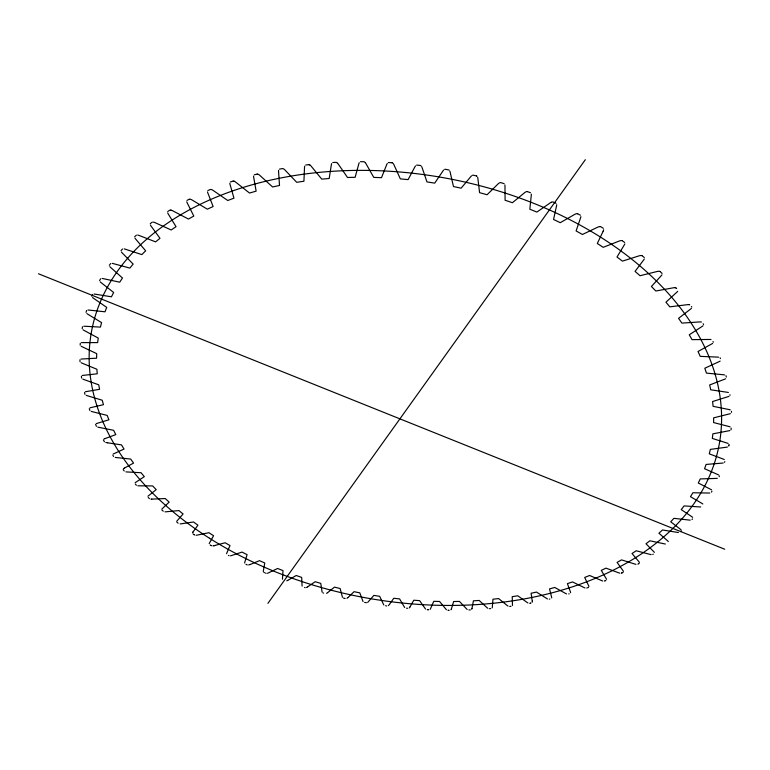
<?xml version="1.0" encoding="UTF-8"?>
<svg xmlns="http://www.w3.org/2000/svg" width="770" height="770" viewBox="0 0 770 770"><rect width="100%" height="100%" fill="white"/><g stroke="black" fill="none" stroke-linecap="round" stroke-linejoin="round"><path stroke-width="1.16" d="M79.945 359.792L80.022 361.669M731.163 428.168L731.038 429.737M82.159 328.694L82.515 326.769M729.065 444.444L728.911 445.233M80.311 343.228L80.176 345.162M492.184 607.857A8.643 5.024 7.3 0 0 492.309 607.376L492.964 599.204A311.128 208.314 10 0 0 498.604 598.569L507.623 605.826A6.564 3.831 6.6 0 0 508.027 606.086M728.901 445.281L728.757 446.042M86.038 312.37L86.615 310.464M472.01 608.329L473.425 600.812A311.128 208.314 10 0 0 479.142 600.436L487.362 607.963A6.526 3.792 7.1 0 0 487.737 608.242M471.991 608.406L471.894 608.724A8.614 4.986 7.8 0 1 471.683 609.272M724.801 461.586L724.56 462.337M91.842 296.286L92.65 294.429M719.469 475.985L719.161 476.717M603.016 231.501L597.299 243.493A311.128 208.314 10 0 1 603.189 247.334L619.311 241.01A11.329 8.441 1.3 0 1 620.36 240.702L621.159 240.577A1.704 1.271 1.3 0 1 622.179 240.683M603.122 231.221L603.478 230.269A8.595 6.497 2.4 0 0 603.641 229.72M451.422 608.829L453.665 601.514A311.128 208.314 10 0 0 459.44 601.399L466.841 609.166A6.497 3.773 7.6 0 0 467.188 609.455M451.384 608.906L451.22 609.291A8.576 4.966 8.3 0 1 450.979 609.744M99.6 280.569L100.639 278.75M711.981 491.183L711.442 492.117M192.577 532.84A6.651 3.898 14.3 0 1 192.721 532.522L193.058 531.916M192.972 532.06L197.919 525.178A311.128 208.314 10 0 1 193.511 521.983L180.95 523.831A8.922 5.265 14.9 0 1 180.142 523.879M109.33 265.323L110.601 263.571M409.958 606.991L413.769 600.215A311.128 208.314 10 0 0 419.592 600.629L425.319 608.752A6.458 3.725 8.5 0 0 425.608 609.06M409.9 607.058L409.601 607.482A8.537 4.928 9.2 0 1 409.265 607.905M267.912 603.362L585.335 159.698M121.034 250.664L122.536 248.989M692.548 518.865L691.999 519.5M389.245 604.662L393.788 598.242A311.128 208.314 10 0 0 399.601 598.906L404.462 607.164A6.439 3.715 9 0 0 404.712 607.482M681.335 530.876L680.603 531.598M134.702 236.727L136.425 235.148M150.285 223.627L152.229 222.155M348.05 597.472L354.065 591.678A311.128 208.314 10 0 0 359.811 592.852L362.911 601.255A6.429 3.706 10 0 0 363.094 601.582M347.751 597.722L347.453 597.963A8.537 4.928 10.7 0 1 346.981 598.309M167.725 211.49L169.891 210.133M653.297 554.121L652.748 554.506M327.673 592.621L334.488 587.115A311.128 208.314 10 0 0 340.157 588.53L342.361 596.962A6.429 3.706 10.5 0 0 342.515 597.299M327.51 592.727L327.096 593.006A8.547 4.938 11.1 0 1 326.576 593.333M639.302 563.226L638.503 563.717M124.442 468.064L133.576 463.078A311.128 208.314 10 0 1 130.669 459.045L116.106 457.534A9.356 5.698 17.2 0 1 115.211 457.38M124.355 468.122L123.816 468.478A6.949 4.187 16.6 0 0 123.479 468.728M638.455 563.746L637.897 564.083M186.966 200.421L189.333 199.199M307.663 586.836L315.171 581.716A311.128 208.314 10 0 0 320.763 583.371L322.053 591.793A6.439 3.715 10.9 0 0 322.168 592.13M307.577 586.894L307.038 587.202A8.576 4.957 11.6 0 1 306.479 587.491M623.18 572.245L622.468 572.611M622.429 572.63L621.881 572.909M621.833 572.938L621.351 573.178M207.881 190.556L210.441 189.478M288.115 580.166L296.2 575.498A311.128 208.314 10 0 0 301.686 577.394L302.061 585.768A6.449 3.725 11.4 0 0 302.138 586.105M287.73 580.349L287.345 580.541A8.605 4.986 12.1 0 1 286.738 580.801M105.086 438.573L115.798 434.607A311.128 208.314 10 0 1 113.652 430.324L98.685 427.321A9.567 5.91 18 0 1 97.771 427.081M104.98 438.621L104.335 438.919A7.103 4.341 17.4 0 0 103.931 439.131M605.826 580.465L605.162 580.753M605.114 580.773L604.537 581.023M551.445 202.231L552.003 202.038A1.723 1.319 4.3 0 1 553.13 201.981L556.056 203.328M588.521 587.375L586.75 588.02M230.365 181.99L233.098 181.075M250.221 564.449L259.557 560.656A311.128 208.314 10 0 0 264.774 563.014L263.302 571.196A6.497 3.763 12.4 0 0 263.311 571.532M250.106 564.487L249.345 564.747A8.682 5.053 13 0 1 248.662 564.939M254.273 174.819L257.161 174.078M568.693 593.949L569.165 593.805M549.867 599.012L549.308 599.147M279.433 169.14L282.455 168.582A1.713 1.299 17.6 0 1 283.524 168.89L284.197 169.313A8.595 6.487 17.7 0 1 284.746 169.775L296.719 182.317A311.128 208.314 10 0 1 303.929 181.239L304.535 167.032A11.444 8.749 16.2 0 1 304.689 166.176M214.647 545.574L214.166 545.67M530.405 603.16L530.973 603.045M529.75 603.276L530.347 603.17M305.661 165.03L308.799 164.645M599.589 226.601L598.848 226.765A11.377 8.566 2.1 0 0 597.809 227.15L582.418 234.484A311.128 208.314 10 0 0 576.104 230.942L580.773 217.198A8.624 6.574 3.4 0 0 580.878 216.63M510.991 606.288L510.346 606.375M510.298 606.385L509.798 606.452M332.756 162.528L335.98 162.345A1.723 1.328 15.5 0 1 337 162.778L337.404 163.076M490.683 608.579L489.325 608.695M470.355 609.898L468.93 609.956M360.504 161.7L363.786 161.71A1.723 1.338 14.2 0 1 364.778 162.201L364.932 162.297M151.777 499.124L165.29 498.546A311.128 208.314 10 0 0 169.159 502.117L162.104 508.806A6.757 4.004 15.2 0 0 161.883 509.105M449.18 610.302L448.631 610.302M448.429 610.292L447.938 610.292M388.677 162.547L391.997 162.759M428.043 609.744L428.62 609.763M427.985 609.734L427.292 609.705M675.213 287.711L674.51 287.691A11.127 8.018 -0.2 0 0 673.317 287.807L655.819 291.012A311.128 208.314 10 0 0 651.401 286.498L661.613 275.304A8.47 6.208 0.3 0 0 661.95 274.823M407.648 608.3L406.512 608.204M386.684 605.923L385.558 605.769M689.352 304.679L688.611 304.622A11.04 7.864 -0.5 0 0 687.466 304.67L669.794 306.845A311.128 208.314 10 0 0 665.925 302.186L677.282 291.792A8.412 6.093 -0.1 0 0 677.667 291.339M366.472 602.746L365.856 602.64M711.028 339.57L710.739 339.531A10.857 7.546 -0.7 0 0 709.642 339.454L692.009 339.647A311.128 208.314 10 0 0 689.265 334.806L702.567 326.143A8.287 5.862 -0.6 0 0 703.039 325.748M153.22 222.068L153.981 222.251A8.277 5.842 20.7 0 1 154.674 222.492L171.19 229.98A311.128 208.314 10 0 1 176.041 226.698L168.062 213.656A11.107 7.969 20.3 0 1 167.667 212.838M420.353 165.502L417.022 165.098A1.733 1.347 11.4 0 0 416.57 165.155M137.695 235.052L138.138 235.148A8.21 5.727 20.8 0 1 138.821 235.351L155.627 241.876A311.128 208.314 10 0 1 159.977 238.315L150.843 225.774A11.021 7.815 20.5 0 1 150.371 224.975M365.307 602.544L364.643 602.419M701.451 322.043L700.758 321.947A10.953 7.7 -0.7 0 0 699.593 321.937L681.874 323.102A311.128 208.314 10 0 0 678.553 318.337L690.95 308.789A8.354 5.977 -0.4 0 0 691.373 308.366M107.916 442.875L121.496 444.887A311.128 208.314 10 0 0 124.037 449.054L113.411 453.934A7.026 4.264 17 0 0 113.046 454.165M107.608 442.817L106.703 442.644A9.461 5.804 17.6 0 1 105.798 442.442M170.921 210.104L171.681 210.335A8.345 5.968 20.5 0 1 172.355 210.614L188.448 219.055A311.128 208.314 10 0 1 193.79 216.062L187.062 202.606A11.184 8.123 20 0 1 186.754 201.769M345.153 598.454L344.671 598.348M344.017 598.194L343.382 598.049M729.277 409.601L713.087 406.319A311.128 208.314 10 0 0 712.587 401.536L728.372 396.569A7.979 5.371 -0.6 0 0 728.969 396.319M323.621 593.102L322.967 592.919M305.199 587.664L304.554 587.462M476.563 175.974L473.309 175.185A1.723 1.347 8.4 0 0 472.511 175.291M527.44 191.615L530.511 192.76M266.102 573.332L265.448 573.063M234.186 181.239L234.908 181.595A8.518 6.304 19.2 0 1 235.524 181.99L249.538 193.058A311.128 208.314 10 0 1 256.131 191.153L253.638 176.946A11.367 8.528 18.2 0 1 253.6 176.08M38.5 273.783L724.714 549.231M264.505 572.659L263.86 572.389M247.286 564.93L246.66 564.631M577.606 213.752L580.388 215.215M246.458 564.535L245.948 564.294M229.065 555.738L228.43 555.401M211.509 545.766L210.903 545.401M210.739 545.304L210.22 544.987M194.637 535.006L194.117 534.659M309.858 165.001L310.493 165.483A8.624 6.564 16.7 0 1 310.993 165.974L321.764 179.141A311.128 208.314 10 0 1 329.194 178.496L331.389 164.453A11.473 8.826 15.1 0 1 331.639 163.606M194.021 534.592L193.145 533.995M603.314 228.305L600.706 226.707A1.713 1.29 2.2 0 0 599.599 226.621M622.584 240.972L624.672 242.463M642.093 255.746L644.298 257.555M178.111 523.157L176.879 522.214M660.111 271.56L662.094 273.456M163.288 511.203L161.941 510.048M149.428 498.642L148.215 497.459M676.204 288.038L676.657 288.538M136.415 485.273L135.327 484.07M124.24 470.961L123.181 469.604M691.393 306.498L691.816 307.086M113.575 456.427L112.863 455.359M104.431 441.749L103.44 440.017M703.135 323.737L703.616 324.526M623.382 571.311A9.105 5.438 4 0 0 623.094 570.782L617.078 562.379A311.128 208.314 10 0 0 621.525 559.886L635.365 564.218A6.959 4.197 3.4 0 0 635.943 564.352M96.443 426.32L95.596 424.482M713.001 341.505L713.338 342.207M619.783 573.149A6.892 4.129 3.8 0 1 619.224 572.996L605.961 568.135A311.128 208.314 10 0 1 601.274 570.368L606.317 578.857A9.019 5.361 4.5 0 1 606.539 579.387M720.181 357.906L720.441 358.579M89.898 410.468L89.272 408.706M725.966 375.673L726.341 377.079M84.95 394.375L84.498 392.584M81.639 378.118L81.37 376.251M729.922 394.721L730.008 395.366M267.45 573.284A8.634 5.015 12.6 0 0 268.085 573.044L277.643 568.472A311.128 208.314 10 0 0 282.994 570.599L282.455 578.896A6.468 3.744 11.9 0 0 282.503 579.232M731.452 411.315L731.49 412.335M532.263 601.081L531.088 593.247A311.128 208.314 10 0 0 536.497 592.072L547.047 598.694A6.651 3.908 5.7 0 0 547.509 598.925M532.272 601.168L532.291 601.678A8.739 5.111 6.4 0 1 532.272 602.178M102.141 278.48A7.969 5.361 20.6 0 1 102.814 278.557L119.735 282.186A311.128 208.314 10 0 1 122.488 278.018L110.485 267.315A10.722 7.334 20.7 0 1 109.831 266.622M112.179 263.378A8.056 5.486 20.7 0 1 112.872 263.504L129.861 268.085A311.128 208.314 10 0 1 133.162 264.091L122.007 252.724A10.828 7.498 20.7 0 1 121.4 251.992M124.182 248.893A8.133 5.602 20.8 0 1 124.875 249.056L141.834 254.61A311.128 208.314 10 0 1 145.665 250.818L135.472 238.835A10.924 7.662 20.7 0 1 134.933 238.065M170.536 210.056A1.665 1.194 20.5 0 1 170.911 210.123M189.795 199.141A1.675 1.213 20.2 0 1 190.373 199.257L191.133 199.517A8.412 6.083 20.2 0 1 191.797 199.834L207.342 209.19A311.128 208.314 10 0 1 213.126 206.533L207.746 192.741A11.252 8.268 19.5 0 1 207.515 191.884M210.749 189.43A1.684 1.242 19.8 0 1 211.5 189.603L212.251 189.901A8.46 6.199 19.7 0 1 212.895 190.257L227.747 200.498A311.128 208.314 10 0 1 233.955 198.198L229.98 184.155A11.309 8.403 18.9 0 1 229.845 183.289M233.281 181.037A1.694 1.261 19.2 0 1 234.176 181.258M257.228 174.039A1.704 1.28 18.5 0 1 258.229 174.328L258.941 174.703A8.557 6.401 18.5 0 1 259.529 175.137L272.59 186.975A311.128 208.314 10 0 1 279.51 185.474L278.547 171.219A11.406 8.643 17.3 0 1 278.605 170.353M308.799 164.607A1.713 1.309 16.6 0 1 309.848 165.021M337.606 163.269A8.643 6.641 15.6 0 1 338.059 163.789L347.52 177.495A311.128 208.314 10 0 1 355.124 177.302L358.907 163.519A11.492 8.894 13.8 0 1 359.253 162.701M365.336 162.72A8.662 6.689 14.4 0 1 365.74 163.269L373.787 177.408A311.128 208.314 10 0 1 381.497 177.678L386.858 164.251A11.512 8.942 12.4 0 1 387.3 163.461M388.359 162.585A1.723 1.338 12.9 0 1 388.658 162.508M392.007 162.72A1.723 1.347 12.8 0 1 392.873 163.24M393.441 163.856A8.672 6.728 13 0 1 393.788 164.424L400.352 178.89A311.128 208.314 10 0 1 408.11 179.622L415.001 166.667A11.512 8.961 10.9 0 1 415.531 165.916M420.372 165.463A1.733 1.347 11.3 0 1 421.036 165.868M421.69 166.676A8.682 6.757 11.6 0 1 421.979 167.254L426.984 181.951A311.128 208.314 10 0 1 434.723 183.135L443.106 170.748A11.512 8.961 9.5 0 1 443.722 170.035M444.704 169.4A1.733 1.347 9.9 0 1 445.31 169.275L448.621 169.92A1.733 1.347 9.8 0 1 449.151 170.199M449.834 171.161A8.682 6.766 10.1 0 1 450.065 171.749L453.472 186.561A311.128 208.314 10 0 1 461.124 188.188L470.932 176.465A11.512 8.942 8 0 1 471.625 175.801M476.592 175.945A1.723 1.347 8.3 0 1 476.928 176.166M477.641 177.273A8.682 6.757 8.6 0 1 477.804 177.86L479.585 192.683A311.128 208.314 10 0 1 487.083 194.743L498.228 183.76A11.502 8.903 6.6 0 1 499.008 183.144M499.73 182.788A1.723 1.338 6.9 0 1 500.76 182.596L503.936 183.616A1.723 1.338 6.8 0 1 504.186 183.741M504.879 184.954A8.672 6.737 7.2 0 1 504.976 185.551L505.101 200.258A311.128 208.314 10 0 1 512.397 202.722L524.774 192.567A11.483 8.845 5.3 0 1 525.621 192.009M526.343 191.72A1.723 1.338 5.5 0 1 527.44 191.576M531.3 194.136A8.662 6.699 5.8 0 1 531.329 194.723L529.827 209.219A311.128 208.314 10 0 1 536.854 212.077L550.357 202.808A11.454 8.768 4.1 0 1 551.262 202.308M556.7 204.733A8.643 6.641 4.5 0 1 556.662 205.311L553.553 219.479A311.128 208.314 10 0 1 560.252 222.694L574.766 214.368A11.425 8.672 3 0 1 575.729 213.925L576.489 213.714A1.713 1.309 3.2 0 1 577.625 213.723M624.836 243.869A8.557 6.41 1.6 0 1 624.605 244.398L616.991 257.026A311.128 208.314 10 0 1 622.429 261.126L639.148 255.833A11.271 8.306 0.7 0 1 640.216 255.592L641.025 255.515A1.694 1.251 0.7 0 1 641.92 255.63M644.307 258.951A8.518 6.314 0.9 0 1 644.028 259.461L635.067 271.396A311.128 208.314 10 0 1 640.005 275.727L657.185 271.483A11.204 8.162 0.2 0 1 658.273 271.3L659.072 271.271A1.684 1.232 0.1 0 1 659.803 271.387M675.213 287.73A1.675 1.213 -0.3 0 1 675.771 287.816M689.352 304.699A1.665 1.184 -0.6 0 1 689.679 304.747M712.635 343.372A8.22 5.737 -0.8 0 1 712.115 343.728L698.015 351.486A311.128 208.314 10 0 1 700.2 356.356L717.621 357.107A10.751 7.382 -0.7 0 1 718.679 357.232M720.133 361.092A8.143 5.621 -0.8 0 1 719.594 361.409L704.81 368.243A311.128 208.314 10 0 1 706.417 373.113L723.54 374.759A10.645 7.219 -0.7 0 1 724.57 374.932M725.571 378.782A8.066 5.496 -0.7 0 1 725.003 379.061L709.661 384.962A311.128 208.314 10 0 1 710.71 389.803L727.409 392.296A10.53 7.065 -0.5 0 1 728.401 392.517M729.277 409.601A10.414 6.911 -0.3 0 1 730.229 409.871M730.364 413.615A7.892 5.255 -0.5 0 1 729.758 413.827L713.636 417.86A311.128 208.314 10 0 1 713.597 422.557L729.2 426.58A10.299 6.757 -0.1 0 1 730.114 426.888M729.825 430.546A7.806 5.14 -0.3 0 1 729.2 430.719L712.866 433.847A311.128 208.314 10 0 1 712.308 438.419L727.236 443.125A10.183 6.603 0.1 0 1 728.102 443.481M727.419 447.024A7.71 5.024 0 0 1 726.784 447.168L710.325 449.401A311.128 208.314 10 0 1 709.266 453.838L723.473 459.17A10.068 6.458 0.4 0 1 724.281 459.555M723.213 462.982A7.623 4.918 0.3 0 1 722.568 463.078L706.1 464.445A311.128 208.314 10 0 1 704.56 468.728L717.977 474.628A9.943 6.324 0.8 0 1 718.737 475.032M717.303 478.324A7.536 4.812 0.6 0 1 716.658 478.401L700.257 478.921A311.128 208.314 10 0 1 698.265 483.021L710.845 489.431A9.827 6.189 1.1 0 1 711.547 489.864M709.767 493.002A7.45 4.707 1 0 1 709.122 493.041L692.885 492.762A311.128 208.314 10 0 1 690.459 496.669L702.173 503.522A9.712 6.064 1.5 0 1 702.818 503.984M700.71 506.958A7.353 4.61 1.3 0 1 700.074 506.958L684.068 505.909A311.128 208.314 10 0 1 681.238 509.605L692.047 516.853A9.606 5.948 1.9 0 1 692.634 517.334M690.228 520.135A7.276 4.514 1.7 0 1 689.593 520.106L673.894 518.326A311.128 208.314 10 0 1 670.699 521.791L680.574 529.375A9.49 5.833 2.3 0 1 681.094 529.866M678.409 532.494A7.19 4.427 2.1 0 1 677.783 532.436L662.47 529.962A311.128 208.314 10 0 1 658.918 533.196L667.84 541.06A9.384 5.727 2.7 0 1 668.302 541.57M665.357 543.995A7.113 4.35 2.5 0 1 664.751 543.918L649.87 540.781A311.128 208.314 10 0 1 645.991 543.774L653.951 551.869A9.288 5.621 3.1 0 1 654.356 552.388M651.17 554.621A7.036 4.264 3 0 1 650.573 554.515L636.184 550.771A311.128 208.314 10 0 1 632.016 553.514L639.004 561.782A9.192 5.525 3.6 0 1 639.35 562.312M602.766 581.013A6.824 4.062 4.3 0 1 602.227 580.84L589.589 575.479A311.128 208.314 10 0 1 584.69 577.452L588.761 585.989A8.942 5.284 4.9 0 1 588.915 586.509M584.988 587.943A6.766 4.004 4.7 0 1 584.469 587.741L572.505 581.928A311.128 208.314 10 0 1 567.403 583.631L570.512 592.168A8.865 5.226 5.4 0 1 570.609 592.688M566.537 593.911A6.709 3.956 5.2 0 1 566.046 593.689L554.775 587.462A311.128 208.314 10 0 1 549.51 588.896L551.657 597.395A8.807 5.159 5.9 0 1 551.705 597.915M527.979 602.987A6.603 3.869 6.1 0 1 527.537 602.737L517.748 595.778A311.128 208.314 10 0 1 512.214 596.683L512.483 604.999A8.691 5.063 6.8 0 1 512.406 605.499M446.456 609.725A6.478 3.744 8.1 0 1 446.138 609.426L439.564 601.466A311.128 208.314 10 0 1 433.76 601.312L430.44 608.849A8.557 4.947 8.7 0 1 430.151 609.291M388.773 605.21A8.528 4.918 9.7 0 1 388.388 605.605M383.855 604.979A6.429 3.706 9.5 0 1 383.633 604.652L379.649 596.307A311.128 208.314 10 0 1 373.864 595.393L368.041 602.024A8.528 4.918 10.2 0 1 367.608 602.4M244.648 563.024A6.526 3.792 12.9 0 1 244.677 562.687L247.074 554.66A311.128 208.314 10 0 1 242.04 552.08L231.183 555.642A8.73 5.092 13.5 0 1 230.471 555.815M226.592 553.717A6.564 3.821 13.3 0 1 226.659 553.389L229.989 545.545A311.128 208.314 10 0 1 225.138 542.763L213.675 545.776A8.788 5.149 14 0 1 212.934 545.911M209.209 543.649A6.603 3.86 13.8 0 1 209.305 543.331L213.579 535.718A311.128 208.314 10 0 1 208.94 532.715L196.908 535.16A8.845 5.207 14.5 0 1 196.129 535.256M176.773 521.309A6.699 3.946 14.7 0 1 176.956 521.001L183.087 513.965A311.128 208.314 10 0 1 178.938 510.577L165.877 511.8A8.999 5.342 15.4 0 1 165.049 511.819M151.777 499.124A9.076 5.419 15.8 0 1 150.92 499.095M147.984 496.246A6.815 4.062 15.7 0 1 148.244 495.957L156.214 489.653A311.128 208.314 10 0 1 152.643 485.918L138.725 485.822A9.163 5.505 16.3 0 1 137.859 485.755M135.154 482.771A6.882 4.12 16.1 0 1 135.453 482.501L144.327 476.63A311.128 208.314 10 0 1 141.074 472.732L126.809 471.943A9.259 5.592 16.7 0 1 125.924 471.837M96.212 423.683A7.18 4.418 17.8 0 1 96.654 423.49L108.926 419.785A311.128 208.314 10 0 1 107.194 415.415L92.121 411.642A9.683 6.035 18.4 0 1 91.207 411.353M89.984 407.888A7.267 4.505 18.2 0 1 90.465 407.715L103.498 404.664A311.128 208.314 10 0 1 102.198 400.217L87.106 395.664A9.798 6.16 18.8 0 1 86.202 395.328M85.326 391.805A7.353 4.601 18.6 0 1 85.836 391.661L99.59 389.312A311.128 208.314 10 0 1 98.743 384.808L83.709 379.466A9.914 6.285 19.1 0 1 82.814 379.081M82.303 375.519A7.44 4.697 19 0 1 82.842 375.404L97.261 373.797A311.128 208.314 10 0 1 96.895 369.253L82.005 363.122A10.029 6.42 19.5 0 1 81.12 362.689M80.985 359.109A7.527 4.803 19.4 0 1 81.562 359.012L96.597 358.194A311.128 208.314 10 0 1 96.722 353.651L82.053 346.712A10.145 6.564 19.8 0 1 81.197 346.24M81.456 342.66A7.613 4.909 19.7 0 1 82.053 342.602L97.636 342.602A311.128 208.314 10 0 1 98.262 338.078L83.93 330.349A10.27 6.709 20.1 0 1 83.093 329.82M83.757 326.268A7.7 5.015 20 0 1 84.382 326.239L100.427 327.106A311.128 208.314 10 0 1 101.582 322.62L87.674 314.122A10.385 6.863 20.3 0 1 86.875 313.544M87.953 310.031A7.796 5.13 20.2 0 1 88.598 310.041L105.028 311.802A311.128 208.314 10 0 1 106.712 307.394L93.334 298.134A10.501 7.017 20.5 0 1 92.573 297.518M94.075 294.063A7.883 5.246 20.4 0 1 94.729 294.111L111.457 296.797A311.128 208.314 10 0 1 113.671 292.494L100.928 282.494A10.616 7.18 20.6 0 1 100.216 281.83M209.546 538.278A318.886 213.617 10 0 0 718.314 448.872A318.886 213.617 10 0 0 288.269 176.58A318.886 213.617 10 0 0 209.546 538.278"/></g></svg>
